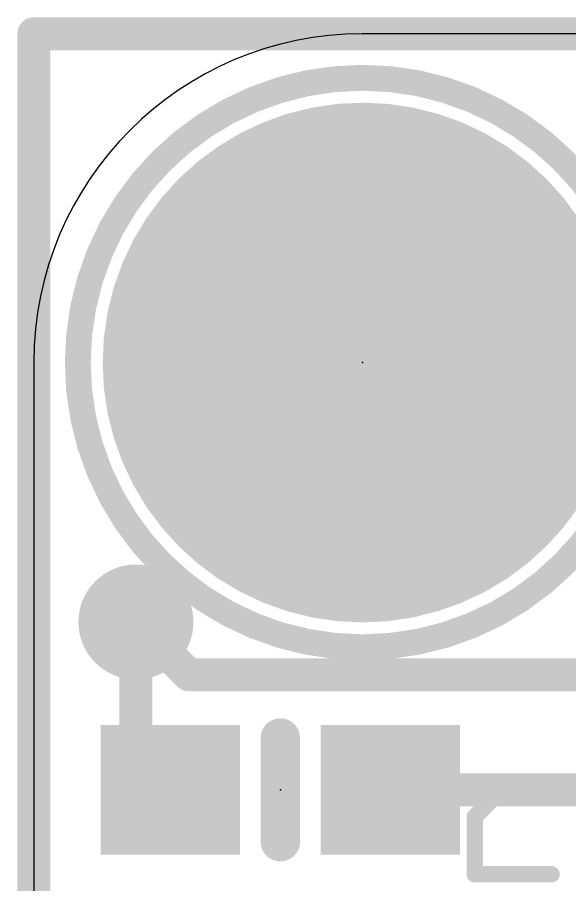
# Model space of a CAD drawing. Extents: x -0.1 to 34.1, y -8.2 to 23.
# Drawn here: x -0.13 to 4.14, y 16.29 to 22.99 of the extents above; entities that cross this region are included whole.
import ezdxf

# ---------------------------------------------------------------- set-up
doc = ezdxf.new("R2010")
doc.units = 0
for name, color, linetype in [('1', 12, 'CONTINUOUS'), ('16', 5, 'CONTINUOUS'), ('17', 110, 'CONTINUOUS'), ('18', 110, 'CONTINUOUS'), ('20', 53, 'CONTINUOUS'), ('21', 40, 'CONTINUOUS'), ('23', 40, 'CONTINUOUS')]:
    doc.layers.add(name, color=color, linetype=linetype)

# ---------------------------------------------------------------- blocks, each defined once
blk = doc.blocks.new('RECT')
blk.add_solid([(-0.5, -0.5), (0.5, -0.5), (-0.5, 0.5), (0.5, 0.5)])
blk = doc.blocks.new('ROUNDP')
at = {"const_width": 0.5}
blk.add_lwpolyline([(0, -0.25, 1), (0, 0.25, 1), (0, -0.25)], format="xyb", dxfattribs=at)
blk = doc.blocks.new('ROUNDV')
at = {"const_width": 0.5}
blk.add_lwpolyline([(0, -0.25, 1), (0, 0.25, 1), (0, -0.25)], format="xyb", dxfattribs=at)

msp = doc.modelspace()

# ---------------------------------------------------------------- linework, layer by layer
at = {"layer": '1', "const_width": 0.254}
for points in [[(0, 22.86), (25.4, 22.86)], [(0, 0), (0, 22.86)], [(0.7891, 17.2839), (0.7891, 18.3151)], [(1.055, 17.018), (0.7891, 17.2839)], [(2.755, 17.018), (5.2099, 17.018)]]:
    msp.add_lwpolyline(points, dxfattribs=at)
at = {"layer": '1', "const_width": 0.127}
for points in [[(0, 22.9235, 1), (0, 22.7965)], [(0.0635, 22.86, 1), (-0.0635, 22.86)], [(0.8526, 18.3151, 1), (0.7256, 18.3151)], [(0.834, 17.3288, 1), (0.7442, 17.239)], [(0.7256, 17.2839, 1), (0.8526, 17.2839)], [(1.0101, 16.9731, 1), (1.0999, 17.0629)], [(2.755, 17.0815, 1), (2.755, 16.9545)]]:
    msp.add_lwpolyline(points, format="xyb", dxfattribs=at)
at = {"layer": '16', "const_width": 0.254}
for points in [[(0, 22.86), (25.4, 22.86)], [(0, 0), (0, 22.86)], [(0.7891, 18.3151), (1.1973, 17.907)], [(1.1973, 17.907), (5.461, 17.907)]]:
    msp.add_lwpolyline(points, dxfattribs=at)
at = {"layer": '16', "const_width": 0.127}
for points in [[(0, 22.9235, 1), (0, 22.7965)], [(0.0635, 22.86, 1), (-0.0635, 22.86)], [(0.834, 18.36, 1), (0.7442, 18.2702)], [(1.1973, 17.9705, 1), (1.1973, 17.8435)], [(1.1524, 17.8621, 1), (1.2422, 17.9519)]]:
    msp.add_lwpolyline(points, format="xyb", dxfattribs=at)
at = {"layer": '20'}
for p, q in [((22.86, 22.86), (2.54, 22.86)), ((0, 20.32), (0, 2.54))]:
    msp.add_line(p, q, dxfattribs=at)
msp.add_arc((2.54, 20.32), 2.54, 90, 180, dxfattribs=at)
at = {"layer": '21'}
for points, const_width in [([(2.54, 18.12, 1), (2.54, 22.52, 1), (2.54, 18.12)], 0.2), ([(1.9812, 17.418, 1), (1.8288, 17.418)], 0.1524), ([(3.5556, 16.9909, 1), (3.5556, 16.9274)], 0.0635), ([(3.5781, 16.9367, 1), (3.5332, 16.9816)], 0.0635), ([(4.0005, 16.9274, 1), (4.0005, 16.9909)], 0.0635), ([(3.4391, 16.8109, 1), (3.3756, 16.8109)], 0.0635), ([(3.3849, 16.8333, 1), (3.4298, 16.7884)], 0.0635), ([(1.8288, 16.618, 1), (1.9812, 16.618)], 0.1524), ([(3.4073, 16.3978, 1), (3.4073, 16.3343)], 0.0635), ([(4.0005, 16.3343, 1), (4.0005, 16.3978)], 0.0635), ([(3.3756, 16.366, 1), (3.4391, 16.366)], 0.0635)]:
    msp.add_lwpolyline(points, format="xyb", dxfattribs=dict(at, const_width=const_width))
for points, const_width in [([(1.905, 17.418), (1.905, 16.618)], 0.3048), ([(3.4073, 16.8109), (3.5556, 16.9592)], 0.127), ([(3.5556, 16.9592), (4.0005, 16.9592)], 0.127), ([(3.4073, 16.366), (3.4073, 16.8109)], 0.127), ([(4.0005, 16.366), (3.4073, 16.366)], 0.127)]:
    msp.add_lwpolyline(points, dxfattribs=dict(at, const_width=const_width))
at = {"layer": '23'}
for p in [(2.54, 20.32), (1.905, 17.018)]:
    msp.add_point(p, dxfattribs=at)

# ---------------------------------------------------------------- block references
at = {"layer": '1', "xscale": 1.075}
for p in [(1.055, 17.018), (2.755, 17.018)]:
    msp.add_blockref('RECT', p, dxfattribs=at)
at = {"layer": '17', "xscale": 4.016, "yscale": 4.016}
msp.add_blockref('ROUNDP', (2.54, 20.32), dxfattribs=at)
msp.add_blockref('ROUNDP', (2.54, 20.32), dxfattribs=at)
at = {"layer": '18', "xscale": 0.889, "yscale": 0.889}
msp.add_blockref('ROUNDV', (0.7891, 18.3151), dxfattribs=at)
msp.add_blockref('ROUNDV', (0.7891, 18.3151), dxfattribs=at)

doc.saveas('drawing.dxf')
